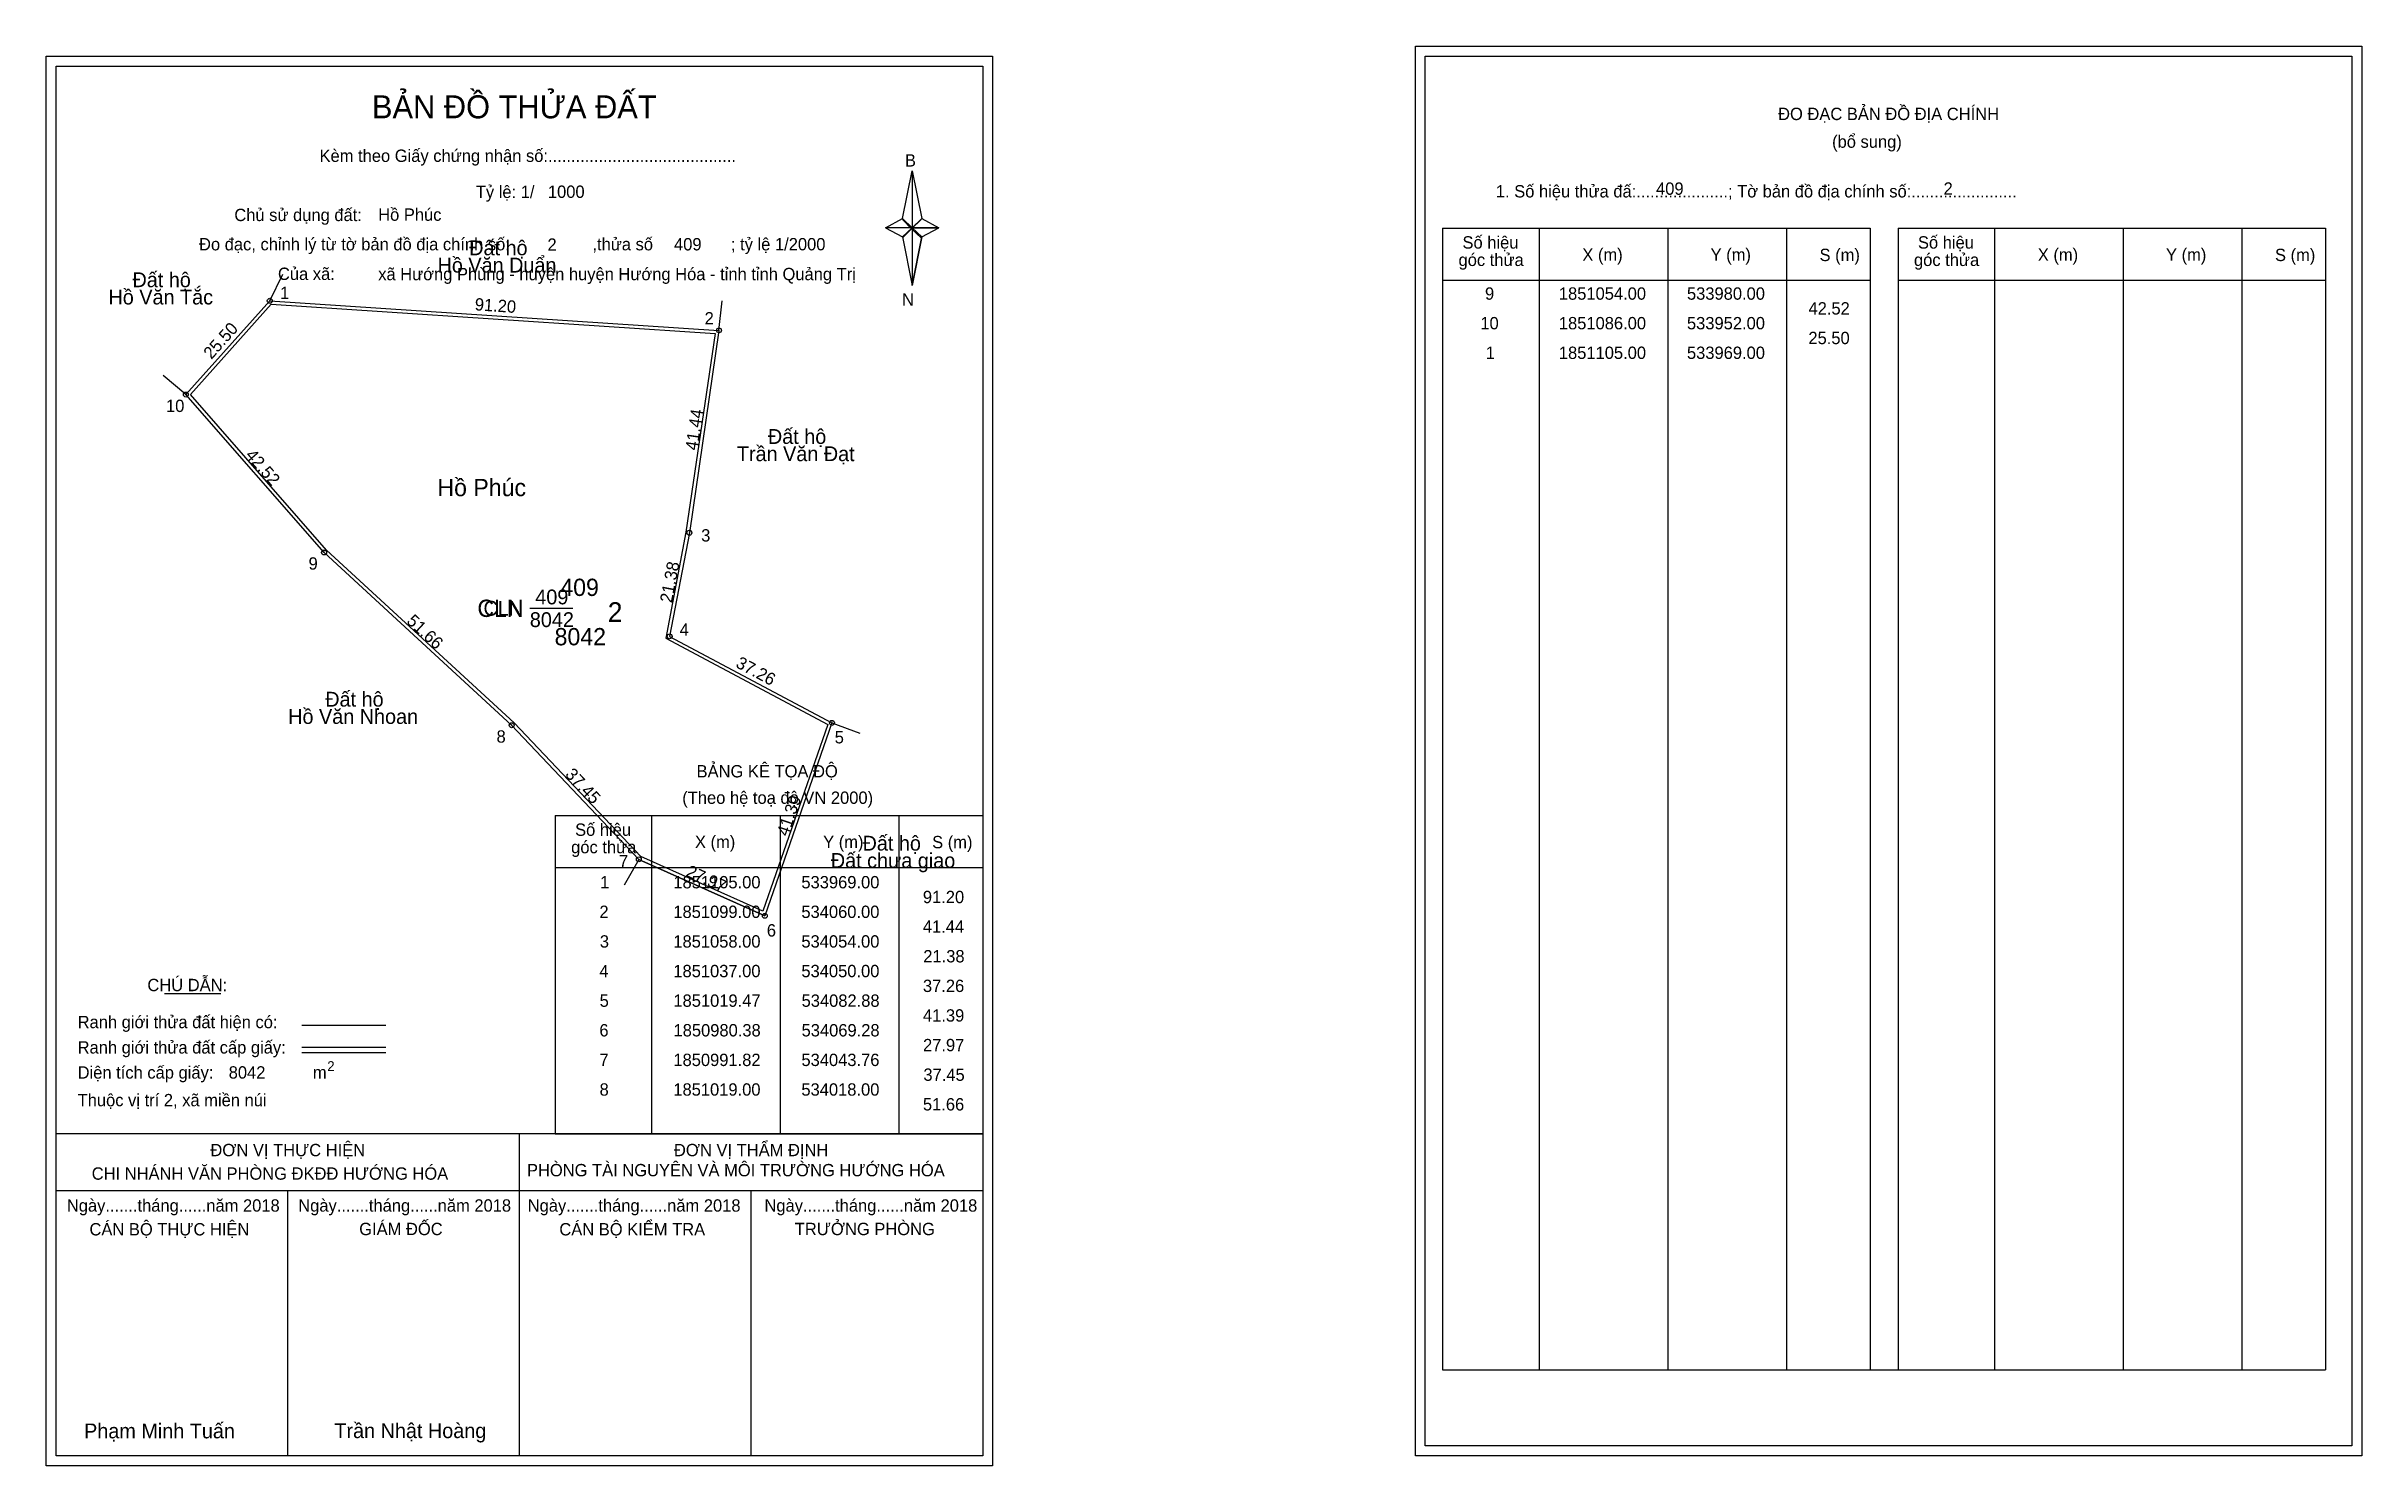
# Model space of a CAD drawing. Extents: x 533924 to 534393, y 1850869 to 1851157.
import ezdxf

# ---------------------------------------------------------------- set-up
doc = ezdxf.new("R2010")
doc.units = 0
for name, color, linetype in [('Level 1', 7, 'Continuous'), ('Level 10', 7, 'Continuous'), ('Level 11', 7, 'Continuous'), ('Level 13', 7, 'Continuous'), ('Level 2', 7, 'Continuous'), ('Level 27', 7, 'Continuous'), ('Level 3', 7, 'Continuous'), ('Level 36', 7, 'Continuous'), ('Level 4', 7, 'Continuous'), ('Level 49', 7, 'Continuous'), ('Level 5', 7, 'Continuous'), ('Level 53', 7, 'Continuous'), ('Level 55', 7, 'Continuous'), ('Level 6', 7, 'Continuous'), ('Level 63', 7, 'Continuous'), ('Level 7', 7, 'Continuous'), ('Level 9', 7, 'Continuous')]:
    doc.layers.add(name, color=color, linetype=linetype)

msp = doc.modelspace()

# ---------------------------------------------------------------- linework, layer by layer
at = {"layer": 'Level 1'}
for p, q in [((534203.06, 1851154.55), (534203.06, 1851154.55)), ((533925.74, 1851152.55), (533925.74, 1851152.55)), ((534097.16, 1851121.67), (534099.13, 1851131.31)), ((534099.13, 1851131.31), (534099.13, 1851119.79)), ((534099.13, 1851131.31), (534101.09, 1851121.67)), ((534093.71, 1851119.79), (534097.16, 1851121.67)), ((534097.16, 1851121.67), (534099.13, 1851119.79)), ((534098.98, 1851119.57), (534097.16, 1851121.45)), ((534100.95, 1851121.45), (534098.98, 1851119.57)), ((534098.98, 1851119.57), (534100.95, 1851121.45)), ((534101.09, 1851121.67), (534099.13, 1851119.79)), ((534099.13, 1851119.79), (534097.16, 1851117.95)), ((534098.98, 1851119.57), (534097.16, 1851117.73)), ((534097.16, 1851117.73), (534098.98, 1851119.57)), ((534097.16, 1851117.95), (534099.13, 1851108.09)), ((534100.95, 1851117.73), (534098.98, 1851119.57)), ((534099.13, 1851119.79), (534099.13, 1851108.09)), ((534099.13, 1851119.79), (534104.54, 1851119.79)), ((534099.13, 1851119.79), (534101.09, 1851117.95)), ((534101.09, 1851117.95), (534099.13, 1851108.09)), ((534101.09, 1851117.95), (534104.54, 1851119.79)), ((534206.59, 1851119.7), (534293.19, 1851119.7)), ((534226.18, 1850888.43), (534226.18, 1851119.7)), ((534252.25, 1850888.43), (534252.25, 1851119.7)), ((534276.23, 1851119.7), (534276.23, 1850888.43)), ((534293.19, 1851119.7), (534293.19, 1850888.43)), ((534298.85, 1851119.7), (534385.45, 1851119.7)), ((534318.44, 1850888.43), (534318.44, 1851119.7)), ((534344.51, 1850888.43), (534344.51, 1851119.7)), ((534368.48, 1851119.7), (534368.48, 1850888.43)), ((534385.45, 1851119.7), (534385.45, 1850888.43)), ((534206.59, 1851109.17), (534293.19, 1851109.17)), ((534298.85, 1851109.17), (534385.45, 1851109.17)), ((534026.83, 1851000.73), (534113.43, 1851000.73)), ((534046.42, 1850936.2), (534046.42, 1851000.73)), ((534072.49, 1850936.2), (534072.49, 1851000.73)), ((534096.46, 1851000.73), (534096.46, 1850936.2)), ((534026.83, 1850990.2), (534113.43, 1850990.2)), ((533947.65, 1850964.62), (533959.06, 1850964.62)), ((533975.52, 1850958.21), (533992.53, 1850958.21)), ((533975.52, 1850953.77), (533992.53, 1850953.77)), ((533975.52, 1850952.67), (533992.53, 1850952.67)), ((534032.56, 1850936.2), (533925.73, 1850936.2)), ((534113.43, 1850936.2), (534008.59, 1850936.2)), ((534019.58, 1850870.98), (534019.58, 1850936.2)), ((534026.83, 1850936.2), (534113.43, 1850936.2)), ((534113.43, 1850924.65), (533925.73, 1850924.65)), ((533972.66, 1850870.98), (533972.66, 1850924.65)), ((534066.51, 1850870.98), (534066.51, 1850924.65)), ((534206.59, 1850888.43), (534385.45, 1850888.43)), ((534390.76, 1850872.98), (534390.76, 1850872.98)), ((534113.43, 1850870.98), (534113.43, 1850870.98))]:
    msp.add_line(p, q, dxfattribs=at)
for points in [[(534097.16, 1851121.67), (534099.13, 1851131.31), (534099.13, 1851119.79)], [(534099.13, 1851119.79), (534101.09, 1851121.67), (534104.54, 1851119.79)], [(534093.71, 1851119.79), (534097.16, 1851117.95), (534099.13, 1851119.79)], [(534099.13, 1851119.79), (534099.13, 1851108.09), (534101.09, 1851117.95)]]:
    msp.add_lwpolyline(points, close=True, dxfattribs=at)
at = {"layer": 'Level 10'}
for p, q in [((534050, 1851037), (534082.88, 1851019.47)), ((534018, 1851019), (534043.76, 1850991.82)), ((534043.76, 1850991.82), (534069.28, 1850980.38))]:
    msp.add_line(p, q, dxfattribs=at)
for points in [[(533952, 1851086), (533969, 1851105), (534060, 1851099), (534054, 1851058), (534050, 1851037), (534082.88, 1851019.47), (534069.28, 1850980.38), (534043.76, 1850991.82), (534018, 1851019), (533980, 1851054)], [(533952.93, 1851085.99), (533969.29, 1851104.28), (534059.2, 1851098.35), (534053.31, 1851058.12), (534049.22, 1851036.62), (534082.02, 1851019.13), (534068.87, 1850981.33), (534044.17, 1850992.4), (534018.49, 1851019.5), (533980.5, 1851054.49)]]:
    msp.add_lwpolyline(points, close=True, dxfattribs=at)
at = {"layer": 'Level 11'}
for centre in [(533969, 1851105), (534060, 1851099), (533952, 1851086), (533952, 1851086), (534054, 1851058), (533980, 1851054), (534050, 1851037), (534018, 1851019), (534082.88, 1851019.47), (534043.76, 1850991.82), (534069.28, 1850980.38)]:
    msp.add_circle(centre, 0.5, dxfattribs=at)
at = {"layer": 'Level 27'}
for p, q in [((533969, 1851105), (533971.68, 1851110.37)), ((534060, 1851099), (534060.64, 1851104.97)), ((533952, 1851086), (533947.4, 1851089.85)), ((534082.88, 1851019.47), (534088.5, 1851017.37)), ((534043.76, 1850991.82), (534040.79, 1850986.61))]:
    msp.add_line(p, q, dxfattribs=at)
at = {"layer": 'Level 3'}
for p, q in [((534206.59, 1851119.7), (534206.59, 1850888.43)), ((534298.85, 1851119.7), (534298.85, 1850888.43)), ((534026.83, 1851000.73), (534026.83, 1850936.2))]:
    msp.add_line(p, q, dxfattribs=at)
at = {"layer": 'Level 63'}
for points in [[(533923.73, 1851154.55), (534115.43, 1851154.55), (534115.43, 1850868.98), (533923.73, 1850868.98)], [(534201.06, 1851156.55), (534392.76, 1851156.55), (534392.76, 1850870.98), (534201.06, 1850870.98)], [(534203.06, 1851154.55), (534390.76, 1851154.55), (534390.76, 1850872.98), (534203.06, 1850872.98)], [(533925.73, 1851152.55), (534113.43, 1851152.55), (534113.43, 1850870.98), (533925.73, 1850870.98)]]:
    msp.add_lwpolyline(points, close=True, dxfattribs=at)
at = {"layer": 'Level 9'}
msp.add_line((534021.68, 1851042.69), (534030.37, 1851042.69), dxfattribs=at)

# ---------------------------------------------------------------- texts
at = {"layer": 'Level 1'}
for s, height, p in [('BẢN ĐỒ THỬA ĐẤT', 4.6657, (533989.7, 1851141.96)), ('ĐO ĐẠC BẢN ĐỒ ĐỊA CHÍNH', 2.5, (534274.54, 1851141.61)), ('Kèm theo Giấy chứng nhận số:.........................................', 2.5, (533979.08, 1851133.13)), ('(bổ sung)', 2.5, (534285.48, 1851135.99)), ('B', 2.5, (534097.67, 1851132.19)), ('1. Số hiệu thửa đấ:....................; Tờ bản đồ địa chính số:.......................', 2.5, (534217.37, 1851125.93)), ('Chủ sử dụng đất:', 2.5, (533961.82, 1851121.14)), ('Đo đạc, chỉnh lý từ tờ bản đồ địa chính số:                  ,thửa số                 ; tỷ lệ 1/2000', 2.5, (533954.67, 1851115.21)), ('Số hiệu', 2.5, (534210.61, 1851115.57)), ('Số hiệu', 2.5, (534302.87, 1851115.57)), ('Của xã:', 2.5, (533970.66, 1851109.21)), ('góc thửa', 2.5, (534209.81, 1851112.04)), ('X (m)', 2.5, (534234.89, 1851113.09)), ('Y (m)', 2.5, (534260.87, 1851113.09)), ('S (m)', 2.5, (534282.94, 1851113.04)), ('góc thửa', 2.5, (534302.07, 1851112.04)), ('X (m)', 2.5, (534327.15, 1851113.09)), ('Y (m)', 2.5, (534353.12, 1851113.09)), ('S (m)', 2.5, (534375.2, 1851113.04)), ('N', 2.5, (534097.07, 1851104.02)), ('BẢNG KÊ TỌA ĐỘ', 2.5, (534055.46, 1851008.43)), ('(Theo hệ toạ độ VN 2000)', 2.5, (534052.56, 1851003.07)), ('Số hiệu', 2.5, (534030.85, 1850996.59)), ('góc thửa', 2.5, (534030.05, 1850993.06)), ('X (m)', 2.5, (534055.13, 1850994.12)), ('Y (m)', 2.5, (534081.1, 1850994.12)), ('S (m)', 2.5, (534103.18, 1850994.07)), ('CHÚ DẪN:', 2.5, (533944.21, 1850965.12)), ('Ranh giới thửa đất hiện có:', 2.5, (533930.08, 1850957.62)), ('Ranh giới thửa đất cấp giấy:', 2.5, (533930.08, 1850952.48)), ('Diện tích cấp giấy:', 2.5, (533930.08, 1850947.4)), ('m', 2.5, (533977.74, 1850947.42)), ('2', 2, (533980.64, 1850948.93)), ('Thuộc vị trí 2, xã miền núi', 2.5, (533930.08, 1850941.8)), ('ĐƠN VỊ THỰC HIỆN', 2.5, (533956.97, 1850931.68)), ('ĐƠN VỊ THẨM ĐỊNH', 2.5, (534050.87, 1850931.68)), ('CHI NHÁNH VĂN PHÒNG ĐKĐĐ HƯỚNG HÓA', 2.5, (533932.93, 1850926.92)), ('PHÒNG TÀI NGUYÊN VÀ MÔI TRƯỜNG HƯỚNG HÓA', 2.5, (534021.1, 1850927.61)), ('Ngày.......tháng......năm 2018', 2.5, (533927.9, 1850920.45)), ('Ngày.......tháng......năm 2018', 2.5, (533974.77, 1850920.45)), ('Ngày.......tháng......năm 2018', 2.5, (534021.25, 1850920.45)), ('Ngày.......tháng......năm 2018', 2.5, (534069.21, 1850920.45)), ('CÁN BỘ THỰC HIỆN', 2.5, (533932.48, 1850915.63)), ('GIÁM ĐỐC', 2.5, (533987.12, 1850915.69)), ('CÁN BỘ KIỂM TRA', 2.5, (534027.66, 1850915.63)), ('TRƯỞNG PHÒNG', 2.5, (534075.35, 1850915.69)), ('Phạm Minh Tuấn', 3, (533931.39, 1850874.52)), ('Trần Nhật Hoàng', 3, (533982.09, 1850874.57))]:
    msp.add_text(s, height=height, dxfattribs=at).set_placement(p)
at = {"layer": 'Level 11'}
msp.add_text('Tỷ lệ: 1/', height=2.5, dxfattribs=at).set_placement((534010.74, 1851125.82))
at = {"layer": 'Level 13'}
for s, p in [('409', (534022.79, 1851043.49)), ('CLN', (534012.29, 1851041.19)), ('8042', (534021.68, 1851038.89))]:
    msp.add_text(s, height=3, dxfattribs=at).set_placement(p)
at = {"layer": 'Level 2'}
msp.add_text('Hồ Phúc', height=3.5, dxfattribs=at).set_placement((534002.96, 1851065.41))
at = {"layer": 'Level 3'}
msp.add_text('CLN', height=3.5, dxfattribs=at).set_placement((534011.06, 1851040.94))
at = {"layer": 'Level 36'}
for s, p in [('Đất hộ', (534009.4, 1851114.22)), ('Hồ Văn Duẩn', (534002.99, 1851110.72)), ('Hồ Văn Tắc', (533936.33, 1851104.25)), ('Đất hộ', (533941.19, 1851107.75)), ('Đất hộ', (534069.91, 1851076)), ('Trần Văn Đạt', (534063.62, 1851072.5)), ('Đất hộ', (533980.24, 1851022.77)), ('Hồ Văn Nhoan', (533972.73, 1851019.27)), ('Đất hộ', (534089.08, 1850993.6)), ('Đất chưa giao', (534082.65, 1850990.1))]:
    msp.add_text(s, height=3, dxfattribs=at).set_placement(p)
at = {"layer": 'Level 4'}
msp.add_text('409', height=3.5, dxfattribs=at).set_placement((534027.86, 1851045.19))
at = {"layer": 'Level 49'}
for s, rotation, p in [('91.20', 356.2277, (534010.47, 1851103.07)), ('25.50', 48.1798, (533957.18, 1851092.99)), ('41.44', 81.6743, (534055.62, 1851074.57)), ('42.52', 311.1859, (533963.92, 1851073.6)), ('21.38', 79.2157, (534050.46, 1851043.67)), ('51.66', 317.3533, (533996.54, 1851039.86)), ('37.26', 331.9357, (534063.21, 1851030.86)), ('37.45', 313.4635, (534028.69, 1851008.89)), ('41.39', 70.8164, (534073.98, 1850996.34)), ('27.97', 335.8545, (534053.13, 1850988.5))]:
    msp.add_text(s, height=2.5, rotation=rotation, dxfattribs=at).set_placement(p)
at = {"layer": 'Level 5'}
msp.add_text('8042', height=3.5, dxfattribs=at).set_placement((534026.7, 1851035.19))
at = {"layer": 'Level 53'}
for s, p in [('9', (534215.17, 1851105.21)), ('1851054.00', (534230.13, 1851105.21)), ('533980.00', (534256.08, 1851105.21)), ('42.52', (534280.7, 1851102.21)), ('10', (534214.23, 1851099.21)), ('1851086.00', (534230.13, 1851099.21)), ('533952.00', (534256.08, 1851099.21)), ('25.50', (534280.68, 1851096.21)), ('1', (534215.31, 1851093.21)), ('1851105.00', (534230.13, 1851093.21)), ('533969.00', (534256.08, 1851093.21)), ('1', (534035.93, 1850985.95)), ('1851105.00', (534050.75, 1850985.95)), ('533969.00', (534076.69, 1850985.95)), ('91.20', (534101.3, 1850982.95)), ('2', (534035.78, 1850979.95)), ('1851099.00', (534050.75, 1850979.95)), ('534060.00', (534076.69, 1850979.95)), ('3', (534035.86, 1850973.95)), ('1851058.00', (534050.75, 1850973.95)), ('534054.00', (534076.69, 1850973.95)), ('41.44', (534101.29, 1850976.95)), ('21.38', (534101.38, 1850970.95)), ('4', (534035.77, 1850967.95)), ('1851037.00', (534050.75, 1850967.95)), ('534050.00', (534076.69, 1850967.95)), ('37.26', (534101.31, 1850964.95)), ('5', (534035.82, 1850961.95)), ('1851019.47', (534050.76, 1850961.95)), ('534082.88', (534076.73, 1850961.95)), ('6', (534035.77, 1850955.95)), ('1850980.38', (534050.79, 1850955.95)), ('534069.28', (534076.73, 1850955.95)), ('41.39', (534101.32, 1850958.95)), ('7', (534035.78, 1850949.95)), ('1850991.82', (534050.76, 1850949.95)), ('534043.76', (534076.7, 1850949.95)), ('27.97', (534101.33, 1850952.95)), ('37.45', (534101.41, 1850946.95)), ('8', (534035.81, 1850943.95)), ('1851019.00', (534050.75, 1850943.95)), ('534018.00', (534076.69, 1850943.95)), ('51.66', (534101.31, 1850940.95))]:
    msp.add_text(s, height=2.5, dxfattribs=at).set_placement(p)
at = {"layer": 'Level 55'}
for s, height, p in [('401', 0.11, (533968.89, 1851104.89)), ('403', 0.11, (533968.88, 1851104.89)), ('1', 0.4, (533968.89, 1851105)), ('2', 0.4, (534059.86, 1851099)), ('403', 0.11, (534059.88, 1851098.89)), ('314', 0.11, (534059.88, 1851098.89)), ('10', 0.4, (533951.72, 1851086)), ('410', 0.11, (533951.88, 1851085.89)), ('410', 0.11, (533951.88, 1851085.89)), ('401', 0.11, (533951.89, 1851085.89)), ('314', 0.11, (534053.88, 1851057.89)), ('3', 0.4, (534053.88, 1851058)), ('410', 0.11, (533979.88, 1851053.89)), ('410', 0.11, (533979.88, 1851053.89)), ('9', 0.4, (533979.86, 1851054)), ('4', 0.4, (534049.86, 1851037)), ('314', 0.11, (534049.88, 1851036.89)), ('410', 0.11, (534017.88, 1851018.89)), ('410', 0.11, (534017.88, 1851018.89)), ('8', 0.4, (534017.87, 1851019)), ('5', 0.4, (534082.75, 1851019.47)), ('314', 0.11, (534082.76, 1851019.36)), ('0', 0.11, (534082.84, 1851019.36)), ('0', 0.11, (534082.84, 1851019.36)), ('410', 0.11, (534043.64, 1850991.71)), ('410', 0.11, (534043.64, 1850991.71)), ('7', 0.4, (534043.63, 1850991.82)), ('0', 0.11, (534043.72, 1850991.71)), ('0', 0.11, (534043.72, 1850991.71)), ('6', 0.4, (534069.14, 1850980.38)), ('0', 0.11, (534069.24, 1850980.27)), ('0', 0.11, (534069.24, 1850980.27))]:
    msp.add_text(s, height=height, dxfattribs=at).set_placement(p)
at = {"layer": 'Level 6'}
for s, p in [('1000', (534025.34, 1851125.84)), ('409', (534249.82, 1851126.47)), ('2', (534308.06, 1851126.49)), ('Hồ Phúc', (533990.96, 1851121.2)), ('2', (534025.26, 1851115.12)), ('409', (534050.89, 1851115.2)), ('xã Hướng Phùng - huyện huyện Hướng Hóa - tỉnh tỉnh Quảng Trị', (533990.97, 1851109.16)), ('8042', (533960.68, 1850947.41))]:
    msp.add_text(s, height=2.5, dxfattribs=at).set_placement(p)
at = {"layer": 'Level 7'}
msp.add_text('2', height=4, dxfattribs=at).set_placement((534037.47, 1851039.92))
at = {"layer": 'Level 9'}
for s, p in [('1', (533971.08, 1851105.34)), ('2', (534057.09, 1851100.2)), ('10', (533947.98, 1851082.46)), ('3', (534056.39, 1851056.22)), ('9', (533976.86, 1851050.52)), ('4', (534052.03, 1851037.13)), ('8', (534014.94, 1851015.47)), ('5', (534083.44, 1851015.32)), ('7', (534039.74, 1850990.19)), ('6', (534069.69, 1850976.19))]:
    msp.add_text(s, height=2.5, dxfattribs=at).set_placement(p)

doc.saveas('drawing.dxf')
